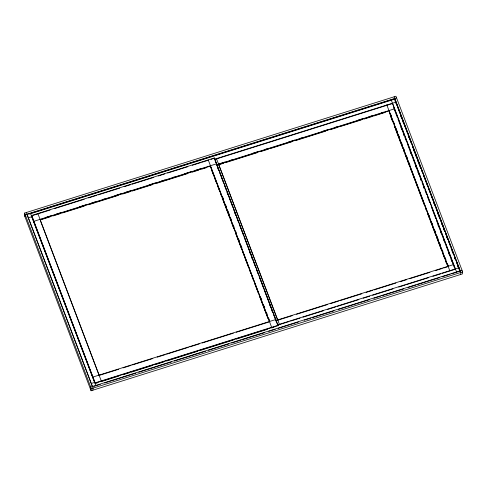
<?xml version="1.0" encoding="UTF-8"?>
<svg xmlns="http://www.w3.org/2000/svg" width="487" height="487" viewBox="0 0 487 487"><rect width="100%" height="100%" fill="white"/><g stroke="black" fill="none" stroke-linecap="round" stroke-linejoin="round"><path stroke-width="0.73" d="M24.612 213.062L24.35 215.126L91.069 390.763L462.388 273.938L462.65 271.874L395.931 96.237L24.612 213.062L91.331 388.699L91.069 390.763M24.983 216.782L25.245 214.718L396.564 97.893M31.661 215.485L95.184 383.172L277.967 325.663L278.01 325.322L214.444 157.983L31.661 215.485L95.184 383.172M33.822 221.64L33.871 221.299L216.654 163.79L216.605 164.131M37.816 213.884L37.858 213.537L101.381 381.224M40.062 219.345L40.019 219.692L210.414 166.085L210.457 165.738M90.436 389.107L90.704 387.037L462.017 270.218M92.98 377.364L93.023 377.017L275.806 319.515L275.764 319.856M92.84 390.209L93.102 388.145L26.383 212.502M214.444 157.983L210.956 159.407M292.182 315.679L277.681 320.245L218.572 164.174M271.77 327.617L208.247 159.931M277.681 320.245L277.724 319.898M448.113 266.292L448.07 266.632L388.961 110.567M442.299 273.365L455.363 269.256L392.467 103.232M94.709 382.392L91.166 383.506L26.968 214.505L394.75 98.794L397.045 105.302M395.961 102.459L396.01 102.118L214.657 159.17M458.9 268.142L458.943 267.795L277.596 324.853M459.125 269.658L459.217 268.97M460.617 274.498L460.879 272.434L394.16 96.791M29.579 214.018L391.164 100.255M391.871 100.03L393.995 99.366M32.994 215.4L50.143 210.007M54.489 208.637L84.221 199.28M88.567 197.917L96.542 195.403M97.997 194.946L119.747 188.104M124.1 186.734L130.626 184.683M132.074 184.226L153.825 177.384M158.178 176.014L164.703 173.962M167.601 173.049L187.903 166.664M192.255 165.294L200.23 162.786M201.679 162.329L208.205 160.272M28.234 217.829L31.771 216.715L94.667 382.739M215.339 159.286L392.425 103.573M45.224 217.592L51.756 215.534M56.115 214.164L61.192 212.563M79.338 206.859L87.319 204.345M91.672 202.976L95.306 201.831M102.562 199.548L104.735 198.866M114.895 195.671L121.427 193.613M125.786 192.243L130.863 190.648M149.01 184.938L155.542 182.881M161.343 181.054L164.977 179.916M172.234 177.633L174.407 176.945M184.567 173.749L191.099 171.692M195.457 170.322L200.534 168.727M40.701 219.807L50.131 216.843M53.028 215.93L61.003 213.422M62.452 212.965L84.208 206.123M88.555 204.753L95.081 202.695M96.529 202.239L118.286 195.397M122.633 194.027L130.607 191.519M132.062 191.062L152.364 184.676M156.711 183.307L164.691 180.799M166.14 180.342L187.891 173.5M192.243 172.13L198.769 170.079M201.667 169.166L206.744 167.565M218.651 164.016L225.183 161.964M229.535 160.594L233.163 159.45M252.759 153.283L259.291 151.232M265.098 149.406L268.727 148.261M288.322 142.094L294.854 140.043M299.207 138.673L302.841 137.529M322.431 131.362L328.962 129.311M334.77 127.484L338.398 126.34M357.994 120.179L363.077 118.578M368.878 116.752L372.512 115.608M381.218 112.868L383.397 112.187M394.47 108.838L216.502 164.825L216.563 164.478L218.724 170.164M218.523 164.521L388.918 110.914M218.48 164.868L223.557 163.267M226.455 162.354L257.635 152.547M260.539 151.634L268.514 149.125M269.962 148.669L291.713 141.827M296.066 140.457L325.791 131.1M330.143 129.737L338.118 127.223M339.567 126.766L361.317 119.924M364.221 119.011L372.196 116.503M373.645 116.046L385.247 112.4M99.902 375.185L118.749 369.256M123.101 367.886L131.076 365.378M132.525 364.921L152.827 358.535M157.179 357.166L165.154 354.658M166.603 354.201L188.359 347.353M189.808 346.896L199.232 343.932M202.135 343.018L233.31 333.211M236.213 332.298L268.842 322.035M275.66 320.549L453.622 264.557M296.528 314.31L327.708 304.503M330.612 303.59L338.587 301.082M340.036 300.625L361.786 293.783M366.139 292.413L372.665 290.362M374.113 289.905L395.864 283.063M400.217 281.693L406.742 279.635M409.64 278.728L429.942 272.336M435.743 270.51L442.269 268.459M443.718 268.002L447.346 266.864M278.278 324.969L289.162 321.542M290.617 321.085L300.053 318.121M302.951 317.207L323.277 310.809M327.629 309.44L335.61 306.932M337.065 306.475L358.834 299.621M363.192 298.251L369.724 296.199M372.628 295.286L392.948 288.894M398.75 287.068L405.281 285.011M406.736 284.554L428.505 277.706M432.864 276.336L440.845 273.822M95.227 382.831L278.01 325.322M95.142 383.519L97.893 382.648M101.339 381.564L118.743 376.092M123.089 374.722L129.615 372.671M131.064 372.214L152.815 365.372M155.712 364.459L163.693 361.951M166.584 361.037L197.771 351.224M200.662 350.317L233.297 340.048M236.183 339.141L267.375 329.328M271.703 327.964L273.877 327.282M93.845 386.38L95.969 385.71L30.511 213.391M96.694 385.485L100.322 384.34M104.681 382.971L135.885 373.152M138.789 372.238L171.448 361.969M174.352 361.05L205.557 351.237M208.46 350.323L228.78 343.925M231.684 343.012L241.12 340.048M242.569 339.591L264.344 332.737M268.696 331.367L275.228 329.315M278.132 328.402L298.452 322.004M304.259 320.178L310.791 318.127M312.24 317.67L334.015 310.822M338.368 309.446L346.354 306.938M347.803 306.481L369.578 299.633M373.931 298.263L380.463 296.206M381.911 295.749L403.686 288.901M408.039 287.531L416.026 285.017M417.475 284.56L439.25 277.712M442.147 276.799L450.134 274.284M451.583 273.828L456.666 272.233L391.207 99.908M457.372 272.008L459.497 271.338M91.331 388.699L462.65 271.874M394.75 98.794L460.203 271.119M397.532 106.592L406.426 129.992M406.767 130.906L411.807 144.176M412.172 145.126L421.085 168.593M421.505 169.701L430.271 192.767M430.666 193.808L435.67 206.987M436.054 207.992L444.941 231.392M445.392 232.585L454.097 255.498M454.578 256.765L459.923 270.839M394.659 99.488L395.371 101.351M395.602 101.972L396.954 105.521M398.031 108.358L399.912 113.319M400.454 114.737L402.341 119.699M402.877 121.117L406.109 129.627M406.919 131.758L407.729 133.882M408.264 135.301L411.497 143.811M412.306 145.936L416.884 157.989M417.962 160.826L419.849 165.793M421.462 170.048L422.272 172.173M423.349 175.01L425.236 179.971M425.772 181.389L427.659 186.357M428.195 187.775L430.082 192.736M430.624 194.155L433.046 200.534M433.582 201.953L435.469 206.914M436.005 208.333L444.625 231.027M445.435 233.151L447.59 238.825M448.399 240.955L450.012 245.205M451.09 248.041L452.977 253.009M454.59 257.264L455.4 259.388M456.477 262.225L458.364 267.186M395.121 101.156L395.876 103.147M400.466 115.236L401.276 117.373M402.901 121.634L403.711 123.771M408.222 135.648L409.031 137.772M413.609 149.826L414.413 151.956M415.052 153.636L415.868 155.767M416.032 156.205L416.842 158.336M417.487 160.034L418.296 162.171M418.997 164.009L419.8 166.134M419.916 166.432L420.725 168.569M433.54 202.3L434.349 204.424M437.472 212.655L438.282 214.785M438.927 216.478L439.737 218.608M441.35 222.863L442.159 224.988M443.773 229.243L444.582 231.368M446.737 237.041L447.547 239.172M452.058 251.055L452.867 253.185M454.493 257.453L455.302 259.583M457.463 265.275L458.273 267.406M393.685 107.816L397.471 117.775M398.007 119.193L404.295 135.745M404.831 137.164L406.718 142.119M407.254 143.537L412.099 156.29M412.635 157.703L421.249 180.373M422.046 182.479L424.207 188.171M425.017 190.289L426.642 194.569M427.708 197.375L429.613 202.391M431.202 206.585L432.042 208.789M432.584 210.214L435.822 218.748M436.583 220.751L445.197 243.421M445.733 244.833L454.462 267.807M400.935 127.363L401.745 129.493M403.364 133.761L404.18 135.891M410.17 151.676L410.979 153.801M415.521 165.757L416.361 167.966M417.974 172.215L418.783 174.34M420.397 178.595L421.206 180.72M423.355 186.381L424.165 188.512M437.941 224.781L438.75 226.912M440.37 231.179L441.185 233.31M443.34 239.001L444.156 241.132M448.649 252.972L449.458 255.097M451.072 259.346L451.881 261.47M390.55 113.897L391.353 116.028M393.508 121.695L394.312 123.82M395.931 128.069L397.276 131.612M398.89 135.861L399.699 137.985M401.312 142.234L402.116 144.359M403.735 148.608L404.539 150.739M406.694 156.4L407.497 158.531M409.117 162.78L409.92 164.904M429.029 215.199L429.832 217.324M431.987 222.991L432.797 225.116M434.41 229.365L435.755 232.908M436.833 235.745L438.178 239.281M439.791 243.537L440.595 245.661M442.214 249.91L443.018 252.035M445.173 257.702L445.982 259.827M447.596 264.076L448.399 266.2M386.757 104.76L449.83 270.809M389.411 112.68L393.733 124.057M394.275 125.476L402.919 148.231M403.461 149.655L412.099 172.41M412.641 173.829L426.685 210.804M427.227 212.229L436.139 235.69M436.681 237.114L445.325 259.869M445.867 261.294L447.754 266.267M390.72 116.576L392.613 121.555M394.233 125.823L395.042 127.953M395.584 129.378L402.877 148.578M403.413 149.996L404.222 152.133M405.038 154.263L407.199 159.955M407.735 161.374L409.628 166.353M410.17 167.778L412.057 172.751M412.599 174.176L415.027 180.574M415.569 181.998L417.462 186.971M417.998 188.396L424.214 204.747M425.291 207.596L426.642 211.151M427.726 213.994L429.613 218.973M430.155 220.392L432.048 225.371M432.584 226.796L435.828 235.324M436.638 237.461L441.228 249.545M442.312 252.394L444.199 257.367M445.824 261.635L446.634 263.765M216.362 158.366L279.441 324.415M214.645 158.969L277.967 325.663M215.09 160.607L215.826 162.542M219.266 171.588L221.153 176.568M221.695 177.986L223.588 182.966M224.665 185.809L226.558 190.788M227.1 192.207L228.987 197.186M229.529 198.611L232.768 207.139M233.577 209.276L235.738 214.962M236.822 217.805L238.173 221.36M239.251 224.209L241.144 229.182M241.686 230.607L243.573 235.586M244.115 237.005L252.759 259.76M253.569 261.89L255.73 267.582M256.807 270.425L258.159 273.98M259.242 276.823L261.129 281.803M261.671 283.227L263.564 288.201M264.1 289.625L272.744 312.38M273.828 315.223L275.715 320.202M275.965 320.848L276.695 322.784M217.872 168.374L218.681 170.511M227.052 192.554L227.861 194.684M234.886 213.172L235.696 215.309M249.472 251.572L250.281 253.703M251.901 257.97L252.716 260.107M269.463 304.192L270.273 306.323M271.892 310.59L272.702 312.721M222.535 196.699L223.344 198.824M225.499 204.491L226.303 206.616M227.916 210.865L229.261 214.408M230.339 217.239L231.684 220.781M233.297 225.031L234.107 227.155M235.72 231.41L236.53 233.535M238.685 239.202L239.488 241.327M241.102 245.576L241.911 247.7M261.014 297.995L261.823 300.12M263.978 305.787L264.782 307.912M266.401 312.161L267.205 314.292M268.818 318.541L269.628 320.665M210.414 166.085L269.567 321.804M210.64 167.138L211.175 168.563M211.717 169.981L220.361 192.736M220.903 194.161L229.547 216.91M230.083 218.334L234.947 231.136M235.489 232.555L244.133 255.31M244.669 256.734L253.313 279.483M253.855 280.908L258.719 293.71M259.254 295.128L268.173 318.595M211.675 170.328L213.836 176.014M214.913 178.857L216.265 182.412M217.348 185.261L219.235 190.234M220.861 194.502L221.67 196.638M222.206 198.057L229.499 217.257M230.041 218.681L230.85 220.812M231.934 223.655L233.821 228.634M235.446 232.902L236.256 235.032M236.792 236.457L239.227 242.855M239.768 244.279L241.655 249.253M242.197 250.677L244.084 255.657M244.626 257.075L248.407 267.028M249.222 269.165L250.842 273.432M251.919 276.275L253.27 279.83M254.354 282.673L256.241 287.653M256.783 289.071L258.67 294.051M259.212 295.475L267.856 318.23M40.293 220.404L99.171 375.416M91.422 384.17L92.177 386.161"/></g></svg>
